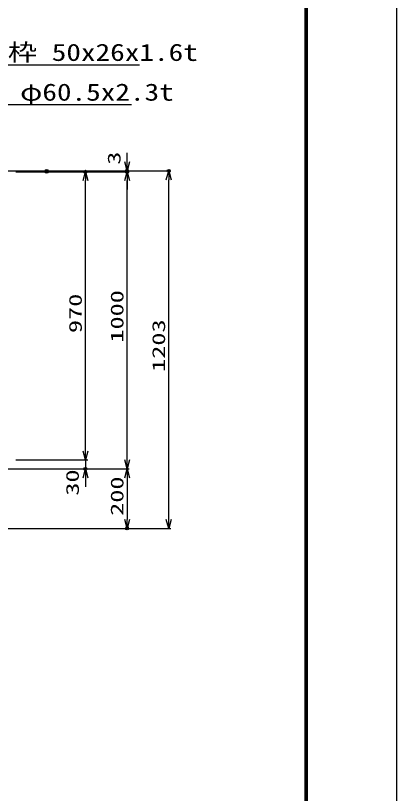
# Model space of a CAD drawing. Units: millimetres, scale not verified. Extents: x -4455 to 4455, y -3150 to 3150.
# Drawn here: x 3174 to 4455, y -1724 to 893 of the extents above; entities that cross this region are included whole.
import ezdxf
from ezdxf.enums import TextEntityAlignment as Align

# ---------------------------------------------------------------- set-up
doc = ezdxf.new("R2010")
doc.units = ezdxf.units.MM
doc.header["$LTSCALE"] = 20
doc.header["$PDMODE"] = 32
doc.header["$PDSIZE"] = 10
doc.linetypes.add('USER2', pattern=[0.375, 0.25, -0.125])
doc.layers.add('0-1_寸法線', color=4, linetype='Continuous', lineweight=25)
doc.layers.add('0-2_0', color=3, linetype='USER2', lineweight=25)
doc.layers.add('0-3_DEFPOINTS', color=7, linetype='Continuous')
doc.styles.add('ＭＳ ゴシック', font='')
doc.styles.get('ＭＳ ゴシック').set_extended_font_data('MS Gothic')

# ---------------------------------------------------------------- blocks, each defined once
blk = doc.blocks.new('_Open30')
at = {"layer": '0-2_0', "color": 4, "linetype": 'Continuous'}
blk.add_line((0, 0), (-20, 0), dxfattribs=at)
blk.add_lwpolyline([(-20, 5.36), (0, 0), (-20, -5.36)], dxfattribs=at)

msp = doc.modelspace()

# ---------------------------------------------------------------- linework, layer by layer
at = {"layer": '0-1_寸法線'}
for p, q in [((3549.31, 400.85), (3549.31, 430.85)), ((2697.34, 370.85), (3556.81, 370.85)), ((3175.59, 367.85), (3416.81, 367.85)), ((3286.16, 370.85), (3696.81, 370.85)), ((3286.16, 367.85), (3556.81, 367.85)), ((3286.16, 367.85), (3556.81, 367.85)), ((3549.31, 367.85), (3549.31, 370.85)), ((3689.31, -802.15), (3689.31, 340.85)), ((3409.31, -572.15), (3409.31, 337.85)), ((3549.31, -602.15), (3549.31, 337.85)), ((3549.31, 337.85), (3549.31, 307.85)), ((3175.59, -602.15), (3416.81, -602.15)), ((2790.54, -632.15), (3556.81, -632.15)), ((2790.54, -632.15), (3556.81, -632.15)), ((3549.31, -662.15), (3549.31, -802.15)), ((2695.84, -832.15), (3696.81, -832.15)), ((2695.84, -832.15), (3556.81, -832.15))]:
    msp.add_line(p, q, dxfattribs=at)
for points in [[(3590.77, 726.93), (2847.32, 726.93), (2586.1, 273.09)], [(3563.66, 593.12), (2938.33, 593.12), (2689.35, 159.88)]]:
    msp.add_lwpolyline(points, dxfattribs=at)
at = {"layer": '0-2_0', "color": 4, "linetype": 'Continuous'}
for p, q in [((3409.31, -572.15), (3409.31, -542.15)), ((3175.59, -602.15), (3416.81, -602.15)), ((3409.31, -602.15), (3409.31, -632.15)), ((2790.54, -632.15), (3416.81, -632.15)), ((3409.31, -662.15), (3409.31, -692.15))]:
    msp.add_line(p, q, dxfattribs=at)
at = {"layer": '0-2_0', "linetype": 'Continuous'}
msp.add_lwpolyline([(-4454.97, 3150), (4455.03, 3150), (4455.03, -3150), (-4454.97, -3150)], close=True, dxfattribs=at)
at = {"layer": '0-2_0', "color": 7, "linetype": 'Continuous'}
for points in [[(-4154.97, 2962.5), (4155.03, 2962.5), (4155.03, -2962.5), (-4154.97, -2962.5)], [(-4153.09, 2960.62), (4153.16, 2960.62), (4153.16, -2960.63), (-4153.09, -2960.63)], [(-4151.22, 2958.75), (4151.28, 2958.75), (4151.28, -2958.75), (-4151.22, -2958.75)], [(-4149.34, 2956.87), (4149.41, 2956.87), (4149.41, -2956.88), (-4149.34, -2956.88)], [(-4147.47, 2955), (4147.53, 2955), (4147.53, -2955), (-4147.47, -2955)]]:
    msp.add_lwpolyline(points, close=True, dxfattribs=at)
at = {"layer": '0-3_DEFPOINTS'}
for p in [(3278.66, 370.85), (3278.66, 367.85), (3409.31, 367.85), (3549.31, 370.85), (3549.31, 367.85), (3689.31, 370.85), (3409.31, -632.15), (3549.31, -832.15)]:
    msp.add_point(p, dxfattribs=at)

# ---------------------------------------------------------------- block references
at = {"layer": '0-1_寸法線', "xscale": 1.5, "yscale": 1.5}
for p, rotation in [((3549.31, 370.85), 270), ((3409.31, 367.85), 90), ((3549.31, 367.85), 90), ((3549.31, 367.85), 90), ((3689.31, 370.85), 90), ((3409.31, -602.15), 270), ((3549.31, -632.15), 270), ((3549.31, -632.15), 90), ((3549.31, -832.15), 270), ((3689.31, -832.15), 270)]:
    msp.add_blockref('_Open30', p, dxfattribs=dict(at, rotation=rotation))
at = {"layer": '0-2_0', "xscale": 1.5, "yscale": 1.5}
for p, rotation in [((3409.31, -602.15), 270), ((3409.31, -632.15), 90)]:
    msp.add_blockref('_Open30', p, dxfattribs=dict(at, rotation=rotation))

# ---------------------------------------------------------------- texts
at = {"layer": '0-1_寸法線', "color": 2, "style": 'ＭＳ ゴシック', "width": 1.25}
for s, height, p in [('門扉縦枠 50x26x1.6t', 57.77, (2852.82, 723.33)), ('門柱 φ60.5x2.3t', 57.73, (2943.83, 589.52))]:
    msp.add_text(s, height=height, dxfattribs=at).set_placement(p, align=Align.BOTTOM_LEFT)
at = {"layer": '0-1_寸法線', "color": 2, "style": 'ＭＳ ゴシック', "width": 1.5}
for s, p in [('3', (3540.14, 391.25)), ('970', (3410.14, -175)), ('1000', (3550.14, -207.15)), ('1203', (3690.14, -305.65)), ('200', (3550.14, -790))]:
    msp.add_text(s, height=43.26, rotation=90, dxfattribs=at).set_placement(p, align=Align.BOTTOM_LEFT)
at = {"layer": '0-2_0', "color": 2, "style": 'ＭＳ ゴシック', "width": 1.5}
msp.add_text('30', height=43.26, rotation=90, dxfattribs=at).set_placement((3400.14, -722.19), align=Align.BOTTOM_LEFT)

doc.saveas('drawing.dxf')
